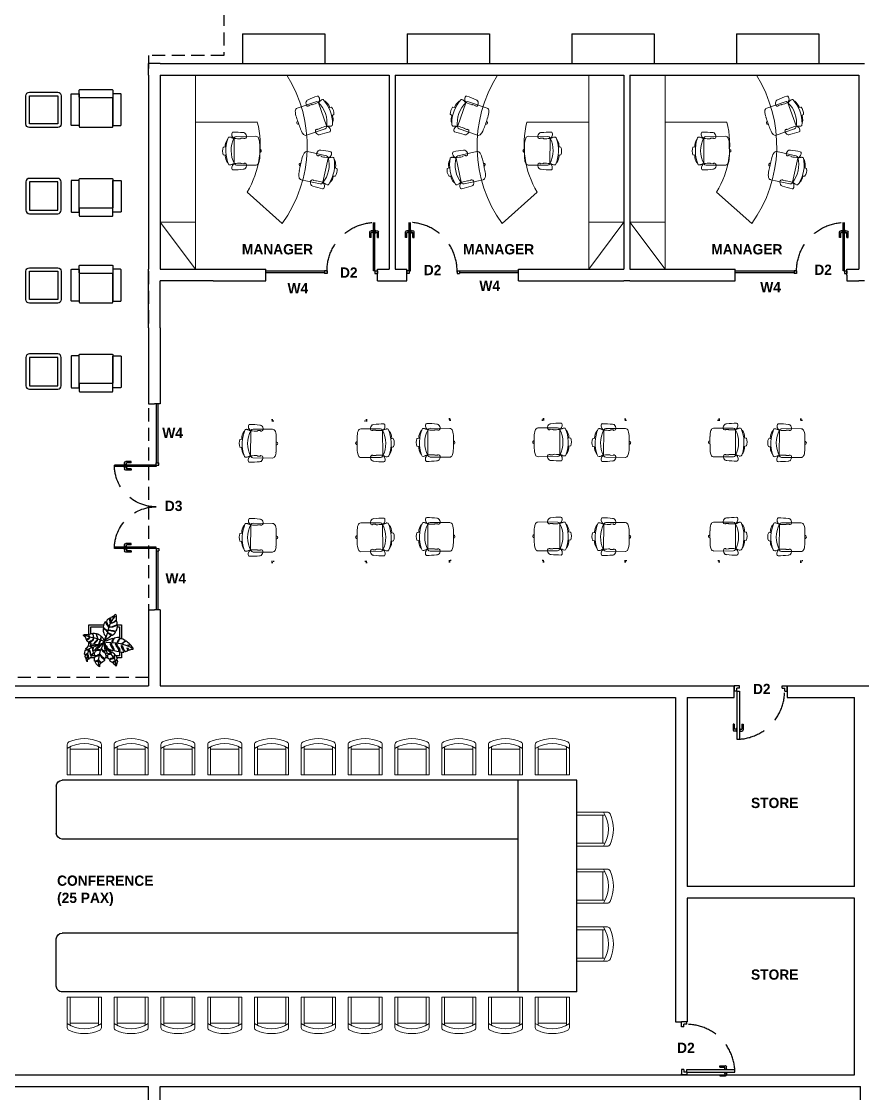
# Model space of a CAD drawing. Header units: inches. Extents: x 484217 to 497210, y -26946 to -21493.
# Drawn here: x 486246 to 486889, y -24366 to -23545 of the extents above; entities that cross this region are included whole.
import ezdxf
from ezdxf.enums import TextEntityAlignment as Align

# ---------------------------------------------------------------- set-up
doc = ezdxf.new("R2010")
doc.units = ezdxf.units.IN
doc.header["$LTSCALE"] = 20
doc.header["$MEASUREMENT"] = 0
for name, pattern in [('DASHED', [0.75, 0.5, -0.25]), ('HIDDEN2', [0.1875, 0.125, -0.0625]), ('TRATTEGGIATA2', [9.525, 6.35, -3.175])]:
    doc.linetypes.add(name, pattern=pattern)
for name, color, linetype in [('_new', 212, 'Continuous'), ('Ceco.NET 17', 3, 'Continuous'), ('GLAZING', 4, 'Continuous'), ('I-DOORS', 104, 'Continuous'), ('I-FURN', 4, 'Continuous'), ('I-WALL-IN', 3, 'Continuous'), ('Water Main', 5, 'DASHED')]:
    doc.layers.add(name, color=color, linetype=linetype)
doc.layers.add('A-furniture', color=50, linetype='Continuous', lineweight=9)
doc.layers.add('I-ANNO-TEXT', color=7, linetype='Continuous', lineweight=18)
doc.styles.add('ISO', font='ISO', dxfattribs={"width": 0.85})
doc.styles.add('MICRO', font='')
doc.styles.get('MICRO').set_extended_font_data('MicrogrammaSSi', bold=True)

# ---------------------------------------------------------------- blocks, each defined once
blk = doc.blocks.new('A$C6A0E07C9')
at = {"layer": 'A-furniture'}
for p, q in [((-0.269, 0.177), (-0.266, 0.205)), ((-0.214, 0.272), (0.118, 0.288)), ((-0.012, 0.242), (-0.025, 0.242)), ((-0.011, 0.243), (-0.012, 0.242)), ((-0.008, 0.248), (-0.011, 0.243)), ((-0.011, 0.243), (-0.011, 0.243)), ((0.038, 0.251), (-0.003, 0.25)), ((0.042, 0.251), (0.045, 0.247)), ((0.045, 0.247), (0.046, 0.246)), ((0.046, 0.246), (0.048, 0.245)), ((0.048, 0.245), (0.048, 0.245)), ((0.159, 0.25), (0.179, -0.167)), ((-0.291, 0.02), (-0.289, 0.029)), ((-0.288, 0.01), (-0.291, 0.02)), ((-0.289, 0.029), (-0.284, 0.038)), ((-0.282, 0.002), (-0.288, 0.01)), ((-0.284, 0.038), (-0.276, 0.044)), ((-0.274, -0.003), (-0.282, 0.002)), ((-0.276, 0.044), (-0.267, 0.046)), ((0.315, 0.121), (0.306, 0.12)), ((0.313, 0.121), (0.347, 0.116)), ((0.315, 0.152), (0.319, 0.129)), ((0.351, 0.113), (0.36, 0.088)), ((0.364, 0.015), (0.358, -0.011)), ((0.36, 0.088), (0.366, 0.051)), ((0.366, 0.051), (0.364, 0.015)), ((-0.264, -0.004), (-0.274, -0.003)), ((0.009, -0.176), (-0.004, -0.177)), ((0.009, -0.176), (0.009, -0.176)), ((0.01, -0.176), (0.009, -0.176)), ((0.013, -0.182), (0.01, -0.176)), ((0.059, -0.18), (0.018, -0.183)), ((0.063, -0.179), (0.066, -0.175)), ((0.066, -0.175), (0.067, -0.174)), ((0.067, -0.174), (0.069, -0.173)), ((0.069, -0.173), (0.069, -0.173)), ((0.296, -0.147), (0.284, -0.159)), ((0.311, -0.022), (0.322, -0.023)), ((0.32, -0.023), (0.355, -0.015)), ((0.355, -0.015), (0.356, -0.013)), ((0.356, -0.013), (0.358, -0.011)), ((-0.189, -0.217), (0.143, -0.2))]:
    blk.add_line(p, q, dxfattribs=at)
for centre, radius, start, end in [((0.594, -0.035), 0.893, 162.1203, 164.4323), ((-0.21, 0.223), 0.0487, 94.526, 161.0109), ((0.027, 0.278), 0.0792, 129.4999, 189.1152), ((-0.022, 0.271), 0.0292, 192.0047, 264.4409), ((0.007, 0.283), 0.0635, 94.0792, 117.5938), ((-0.004, 0.244), 0.00623, 84.8455, 131.3174), ((0.224, -0.892), 1.257, 92.3594, 100.1757), ((0.037, 0.241), 0.0101, 64.5281, 88.6391), ((0.001, 1.553), 1.309, 272.0899, 276.676), ((0.117, 0.241), 0.0463, 34.0902, 88.4441), ((0.149, 0.274), 0.0211, 279.8693, 313.3434), ((-0.249, 0.025), 0.471, 334.5973, 30.9732), ((0.17, 0.245), 0.0129, 130.1366, 158.0173), ((0.187, 0.181), 0.0779, 100.0525, 108.2672), ((0.108, 0.326), 0.0879, 309.6726, 333.0223), ((0.172, 0.345), 0.0192, 28.1256, 89.2436), ((-1.125, 2.793), 2.849, 297.1157, 298.0695), ((-0.92, -0.013), 1.143, 14.0931, 15.0056), ((0.121, 0.323), 0.0749, 330.3794, 24.513), ((0.234, 0.223), 0.0597, 72.5282, 107.7011), ((0.195, 0.222), 0.0806, 25.5198, 45.5387), ((-0.301, 0.026), 0.614, 339.6108, 22.0467), ((0.128, 0.125), 0.189, 8.0925, 40.8276), ((0.182, 0.142), 0.452, 175.5289, 182.0991), ((72.219, 3.627), 72.574, 182.76527, 182.92488), ((0.31, 0.129), 0.0088, 301.088, 3.1667), ((0.347, 0.111), 0.00513, 22.8184, 91.0076), ((0.081, -0.062), 0.341, 182.481, 200.7553), ((0.002, -0.206), 0.0292, 101.2525, 173.6887), ((0.017, -0.177), 0.00623, 234.376, 280.848), ((0.058, -0.17), 0.0101, 277.0543, 301.1654), ((0.152, -1.479), 1.309, 89.0174, 93.6036), ((0.138, -0.155), 0.0449, 276.7939, 330.1521), ((0.172, -0.191), 0.0211, 52.3501, 85.8241), ((0.197, -0.155), 0.0211, 212.6602, 229.0352), ((0.163, -0.292), 0.122, 63.0548, 80.6357), ((0.136, -0.248), 0.0879, 32.6712, 56.0209), ((-0.92, -0.013), 1.143, 350.6964, 351.6126), ((0.116, -0.038), 0.211, 328.6962, 1.8079), ((0.318, -0.031), 0.00903, 2.1237, 63.3709), ((-0.186, -0.16), 0.0572, 202.8821, 266.1169), ((0.052, -0.207), 0.0792, 176.5782, 236.1936), ((0.031, -0.214), 0.0635, 248.0997, 271.6142), ((0.131, 0.976), 1.257, 265.5178, 273.334), ((0.202, -0.26), 0.0192, 276.4498, 337.5679), ((0.149, -0.244), 0.0749, 341.1805, 35.314), ((0.324, 0.055), 0.26, 246.1539, 250.8174), ((0.249, -0.153), 0.0392, 254.2998, 275.9911), ((0.254, -0.14), 0.0518, 269.3553, 293.3788)]:
    blk.add_arc(centre, radius, start, end, dxfattribs=at)
blk = doc.blocks.new('*U164')
at = {"layer": 'A-furniture'}
for p, q in [((2.5, -0.6), (2.5, 0)), ((3.3, -0.6), (0, -0.6)), ((0.8, -0.6), (0.8, -1.65)), ((1.992, -1.476), (2.525, -2.072))]:
    blk.add_line(p, q, dxfattribs=at)
at = {"layer": 'A-furniture', "linetype": 'HIDDEN2'}
blk.add_line((2.5, 0), (3.3, -0.6), dxfattribs=at)
at = {"layer": 'A-furniture'}
for centre, radius, start, end in [((1.189, -0.145), 1.554, 255.5214, 301.111), ((1.204, -0.234), 2.264, 237.868, 305.7215)]:
    blk.add_arc(centre, radius, start, end, dxfattribs=at)
for p, rotation in [((1.323, -1.428), 86.85652716130764), ((0.691, -2.585), 248.0226334994808), ((1.546, -2.651), 279.5773348211345)]:
    blk.add_blockref('A$C6A0E07C9', p, dxfattribs=dict(at, rotation=rotation))
blk = doc.blocks.new('EIHFEOUH')
at = {"linetype": 'ByBlock'}
for points in [[(275, 0), (-275, 0, 0.414214), (-285, -10), (-285, -130, 0.414214), (-275, -140), (275, -140, 0.414214), (285, -130), (285, -10, 0.414214)], [(-415, -70), (-295, -70, -0.414214), (-285, -80), (-285, -600, -0.414214), (-295, -610), (-415, -610, -0.414214), (-425, -600), (-425, -80, -0.414214)], [(-275, -140), (275, -140, -0.414214), (285, -150), (285, -630, -0.414214), (275, -640), (-275, -640, -0.414214), (-285, -630), (-285, -150, -0.414214)], [(415, -70), (295, -70, 0.414214), (285, -80), (285, -600, 0.414214), (295, -610), (415, -610, 0.414214), (425, -600), (425, -80, 0.414214)]]:
    blk.add_lwpolyline(points, format="xyb", close=True, dxfattribs=at)
blk = doc.blocks.new('205')
at = {"layer": 'A-furniture'}
for p, q in [((-290, 207), (-290, -310)), ((290, -310), (290, 207)), ((-240, 168), (-240, -310)), ((-240, 130), (240, 130)), ((240, -310), (240, 168)), ((-290, -310), (290, -310))]:
    blk.add_line(p, q, dxfattribs=at)
for centre, radius, start, end in [((-240, 207), 50, 114.9011, 180), ((0, -310), 535, 57.1763, 122.8237), ((0, -310), 620, 65.0989, 114.9011), ((240, 207), 50, 360, 65.0989)]:
    blk.add_arc(centre, radius, start, end, dxfattribs=at)
at = {"layer": 'A-furniture', "style": 'ISO', "width": 0.85, "flags": 3}
blk.add_attdef('KAB', text='', height=100, dxfattribs=at).set_placement((0, 0), align=Align.CENTER)
blk = doc.blocks.new('1505774114')
for p, q in [((381, 1577, 616), (411, 1577, 616)), ((413, 1557, 26), (395, 1557, 26)), ((2781, 1557, 26), (2799, 1557, 26)), ((2813, 1577, 616), (2783, 1577, 616)), ((381, -23, 616), (411, -23, 616)), ((413, -3, 26), (395, -3, 26)), ((2781, -3, 26), (2799, -3, 26)), ((2813, -23, 616), (2783, -23, 616))]:
    blk.add_line(p, q)
at = {"extrusion": (1.22461e-16, 1, 0)}
for centre, radius in [((-381, 586, 1577), 10.5), ((-381, 586, 1577), 8.5), ((-2813, 586, 1577), 10.5), ((-2813, 586, 1577), 8.5)]:
    blk.add_circle(centre, radius, dxfattribs=at)
at = {"extrusion": (0, -1, 0)}
for centre, radius in [((381, 586, 23), 10.5), ((381, 586, 23), 8.5), ((2813, 586, 23), 10.5), ((2813, 586, 23), 8.5)]:
    blk.add_circle(centre, radius, dxfattribs=at)
blk = doc.blocks.new('glass door- 1500')
for p, q in [((410375, -9162), (410375, -8433)), ((410396, -9162), (410396, -8433)), ((411811, -9162), (411811, -8433)), ((411832, -9162), (411832, -8433)), ((410364, -8611), (410332, -8611)), ((410375, -8600), (410364, -8600)), ((410364, -8653), (410364, -8600)), ((410396, -8600), (410407, -8600)), ((410407, -8653), (410407, -8600)), ((410407, -8611), (410439, -8611)), ((411800, -8611), (411768, -8611)), ((411811, -8600), (411800, -8600)), ((411800, -8653), (411800, -8600)), ((411832, -8600), (411843, -8600)), ((411843, -8653), (411843, -8600)), ((411843, -8611), (411875, -8611)), ((410311, -8728), (410311, -8632)), ((410332, -8728), (410311, -8728)), ((410332, -8728), (410332, -8643)), ((410364, -8643), (410332, -8643)), ((410375, -8653), (410364, -8653)), ((410396, -8653), (410407, -8653)), ((410407, -8643), (410439, -8643)), ((410439, -8728), (410439, -8643)), ((410439, -8728), (410461, -8728)), ((410461, -8728), (410461, -8632)), ((411747, -8728), (411747, -8632)), ((411768, -8728), (411747, -8728)), ((411800, -8643), (411768, -8643)), ((411768, -8728), (411768, -8643)), ((411811, -8653), (411800, -8653)), ((411832, -8653), (411843, -8653)), ((411843, -8643), (411875, -8643)), ((411875, -8728), (411875, -8643)), ((411875, -8728), (411896, -8728)), ((411896, -8728), (411896, -8632)), ((410332, -9162), (410332, -9209)), ((410375, -9162), (410332, -9162)), ((410375, -9162), (410375, -9209)), ((410375, -9162), (410375, -9209)), ((410375, -9162), (410396, -9162)), ((411832, -9162), (411811, -9162)), ((411832, -9162), (411832, -9209)), ((411832, -9162), (411832, -9209)), ((411832, -9162), (411875, -9162)), ((411875, -9162), (411875, -9209)), ((410375, -9209), (410332, -9209)), ((411832, -9209), (411875, -9209))]:
    blk.add_line(p, q)
for points in [[(410375, -8433), (410396, -8433)], [(411832, -8433), (411811, -8433)]]:
    blk.add_lwpolyline(points)
at = {"linetype": 'DASHED', "ltscale": 50}
for centre, start, end in [((410375, -9162), 0, 90), ((411832, -9162), 90, 180)]:
    blk.add_arc(centre, 729, start, end, dxfattribs=at)
for centre, start, end in [((410332, -8632), 90, 180), ((410439, -8632), 0, 90), ((411768, -8632), 90, 180), ((411875, -8632), 0, 90)]:
    blk.add_arc(centre, 21.4, start, end)
blk = doc.blocks.new('door 1')
for p, q in [((86, 0), (0, 0)), ((0, -90), (0, 0)), ((86, -43), (86, 0)), ((814, 0), (900, 0)), ((814, -43), (814, 0)), ((900, -90), (900, 0)), ((43, -90), (0, -90)), ((86, -43), (43, -43)), ((43, -90), (43, -43)), ((43, -90), (43, -43)), ((43, -90), (43, -911)), ((43, -90), (86, -90)), ((86, -90), (86, -909)), ((814, -43), (857, -43)), ((857, -90), (857, -43)), ((857, -90), (857, -43)), ((857, -90), (900, -90)), ((857, -90), (857, -90)), ((-21, -652), (-21, -749)), ((0, -652), (-21, -652)), ((0, -652), (0, -738)), ((32, -727), (32, -781)), ((43, -727), (32, -727)), ((86, -727), (96, -727)), ((96, -727), (96, -781)), ((129, -652), (129, -738)), ((129, -652), (150, -652)), ((150, -652), (150, -749)), ((32, -738), (0, -738)), ((32, -770), (0, -770)), ((43, -781), (32, -781)), ((86, -781), (96, -781)), ((96, -738), (129, -738)), ((96, -770), (129, -770))]:
    blk.add_line(p, q)
at = {"linetype": 'DASHED', "ltscale": 50}
blk.add_arc((32, -86), 825, 270.745, 1.3972, dxfattribs=at)
for centre, start, end in [((0, -749), 180, 270), ((129, -749), 270, 0)]:
    blk.add_arc(centre, 21.4, start, end)
blk = doc.blocks.new('pivot door')
blk.add_line((-188253, -329835), (-188265, -329835))
at = {"layer": 'I-DOORS', "rotation": 180}
blk.add_blockref('door 1', (-188253, -329835), dxfattribs=at)
blk = doc.blocks.new('glass doors- 900')
for p, q in [((387017, -14483), (387017, -14387)), ((387070, -14366), (387038, -14366)), ((387038, -14483), (387038, -14398)), ((387070, -14398), (387038, -14398)), ((387081, -14355), (387070, -14355)), ((387070, -14408), (387070, -14355)), ((387081, -15046), (387081, -14225)), ((387102, -15046), (387102, -14226)), ((387102, -14355), (387113, -14355)), ((387113, -14408), (387113, -14355)), ((387113, -14366), (387145, -14366)), ((387113, -14398), (387145, -14398)), ((387145, -14483), (387145, -14398)), ((387167, -14483), (387167, -14387)), ((387038, -14483), (387017, -14483)), ((387081, -14408), (387070, -14408)), ((387102, -14408), (387113, -14408)), ((387145, -14483), (387167, -14483)), ((387038, -15046), (387038, -15093)), ((387081, -15046), (387038, -15046)), ((387081, -15093), (387038, -15093)), ((387081, -15046), (387081, -15093)), ((387081, -15046), (387081, -15093)), ((387081, -15046), (387102, -15046)), ((387895, -15046), (387895, -15093)), ((387895, -15046), (387895, -15093)), ((387895, -15046), (387895, -15046)), ((387895, -15046), (387938, -15046)), ((387895, -15093), (387938, -15093)), ((387938, -15046), (387938, -15093))]:
    blk.add_line(p, q)
for centre, start, end in [((387038, -14387), 90, 180), ((387145, -14387), 0, 90)]:
    blk.add_arc(centre, 21.4, start, end)
at = {"linetype": 'DASHED', "ltscale": 50}
blk.add_arc((387070, -15050), 825, 358.6028, 89.255, dxfattribs=at)
blk = doc.blocks.new('Drawing10')
at = {"layer": 'Ceco.NET 17', "color": 7}
for p, q in [((-0.02, 0.263), (-0.059, 0.273)), ((0.029, 0.247), (-0.02, 0.263)), ((0.07, 0.24), (0.029, 0.247)), ((0.103, 0.231), (0.07, 0.24)), ((0.156, 0.21), (0.103, 0.231)), ((0.189, 0.199), (0.156, 0.21))]:
    blk.add_line(p, q, dxfattribs=at)
for points in [[(0.331, 0.528), (0.32, 0.524), (0.312, 0.519), (0.305, 0.512), (0.303, 0.502), (0.302, 0.488), (0.297, 0.489), (0.297, 0.5), (0.294, 0.505), (0.289, 0.504), (0.28, 0.496), (0.271, 0.491), (0.266, 0.483), (0.266, 0.466), (0.266, 0.443), (0.266, 0.43), (0.262, 0.426), (0.26, 0.433), (0.259, 0.456), (0.261, 0.479), (0.255, 0.482), (0.243, 0.473), (0.234, 0.468), (0.226, 0.462), (0.22, 0.453), (0.218, 0.439), (0.225, 0.417), (0.233, 0.398), (0.243, 0.379), (0.242, 0.371), (0.236, 0.375), (0.232, 0.386), (0.223, 0.402), (0.212, 0.423), (0.209, 0.437), (0.198, 0.435), (0.188, 0.417), (0.184, 0.408), (0.18, 0.396), (0.174, 0.372), (0.189, 0.355), (0.203, 0.347), (0.221, 0.334), (0.227, 0.323), (0.23, 0.315), (0.224, 0.319), (0.217, 0.33), (0.2, 0.34), (0.183, 0.352), (0.174, 0.355), (0.174, 0.348), (0.177, 0.325), (0.183, 0.3), (0.19, 0.282), (0.203, 0.266), (0.203, 0.253), (0.194, 0.21), (0.213, 0.227), (0.233, 0.24), (0.269, 0.267), (0.269, 0.27), (0.26, 0.283), (0.237, 0.295), (0.233, 0.306), (0.241, 0.302), (0.265, 0.293), (0.279, 0.277), (0.288, 0.276), (0.289, 0.275), (0.292, 0.278), (0.308, 0.291), (0.319, 0.301), (0.325, 0.309), (0.32, 0.318), (0.302, 0.321), (0.281, 0.325), (0.255, 0.331), (0.243, 0.335), (0.248, 0.336), (0.269, 0.337), (0.297, 0.331), (0.325, 0.325), (0.335, 0.326), (0.341, 0.338), (0.345, 0.361), (0.349, 0.379), (0.349, 0.394), (0.332, 0.39), (0.302, 0.376), (0.276, 0.372), (0.258, 0.37), (0.259, 0.376), (0.278, 0.377), (0.297, 0.384), (0.318, 0.394), (0.338, 0.4), (0.346, 0.41), (0.345, 0.427), (0.343, 0.446), (0.323, 0.442), (0.306, 0.43), (0.285, 0.42), (0.272, 0.42), (0.286, 0.427), (0.309, 0.438), (0.328, 0.452), (0.34, 0.456), (0.34, 0.479), (0.34, 0.499), (0.34, 0.512), (0.336, 0.519)], [(-0.066, 0.275), (-0.059, 0.28), (-0.052, 0.283), (-0.038, 0.283), (-0.021, 0.284), (-0.008, 0.285), (-0.001, 0.28), (0.001, 0.27), (0.005, 0.258), (0.009, 0.257), (0.006, 0.266), (0.004, 0.277), (0.005, 0.287), (0.009, 0.289), (0.02, 0.292), (0.03, 0.295), (0.038, 0.296), (0.048, 0.289), (0.052, 0.271), (0.055, 0.257), (0.057, 0.245), (0.063, 0.247), (0.06, 0.265), (0.055, 0.282), (0.051, 0.293), (0.049, 0.298), (0.052, 0.3), (0.067, 0.298), (0.08, 0.297), (0.093, 0.295), (0.094, 0.279), (0.097, 0.261), (0.102, 0.245), (0.103, 0.236), (0.107, 0.232), (0.109, 0.237), (0.105, 0.253), (0.1, 0.268), (0.099, 0.281), (0.103, 0.293), (0.109, 0.29), (0.118, 0.283), (0.131, 0.278), (0.144, 0.268), (0.147, 0.25), (0.145, 0.229), (0.148, 0.216), (0.151, 0.222), (0.151, 0.232), (0.15, 0.246), (0.151, 0.254), (0.149, 0.261), (0.153, 0.261), (0.16, 0.255), (0.17, 0.243), (0.175, 0.232), (0.184, 0.219), (0.192, 0.204), (0.184, 0.192), (0.172, 0.182), (0.164, 0.173), (0.153, 0.168), (0.138, 0.166), (0.128, 0.169), (0.131, 0.178), (0.139, 0.192), (0.144, 0.201), (0.145, 0.207), (0.136, 0.207), (0.13, 0.198), (0.123, 0.175), (0.119, 0.165), (0.113, 0.16), (0.101, 0.159), (0.086, 0.159), (0.076, 0.16), (0.07, 0.168), (0.077, 0.18), (0.094, 0.197), (0.105, 0.21), (0.108, 0.221), (0.104, 0.225), (0.097, 0.212), (0.086, 0.2), (0.075, 0.19), (0.066, 0.176), (0.059, 0.166), (0.051, 0.163), (0.037, 0.164), (0.027, 0.167), (0.011, 0.182), (0.024, 0.189), (0.046, 0.208), (0.056, 0.22), (0.06, 0.228), (0.061, 0.236), (0.054, 0.234), (0.048, 0.221), (0.034, 0.207), (0.02, 0.2), (0.006, 0.19), (-0.006, 0.192), (-0.016, 0.199), (-0.022, 0.206), (-0.025, 0.215), (-0.009, 0.225), (0.006, 0.233), (0.015, 0.242), (0.01, 0.245), (0, 0.238), (-0.011, 0.232), (-0.025, 0.222), (-0.03, 0.223), (-0.033, 0.231), (-0.041, 0.249), (-0.053, 0.26), (-0.063, 0.271)], [(-0.02, -0.051), (-0.027, -0.031), (-0.033, -0.013), (-0.042, 0.014), (-0.044, 0.024), (-0.029, 0.039), (-0.019, 0.044), (-0.016, 0.05), (-0.023, 0.049), (-0.034, 0.045), (-0.042, 0.037), (-0.049, 0.037), (-0.053, 0.049), (-0.049, 0.062), (-0.045, 0.089), (-0.037, 0.094), (-0.019, 0.097), (-0.004, 0.096), (0, 0.099), (-0.007, 0.101), (-0.027, 0.105), (-0.039, 0.105), (-0.037, 0.111), (-0.028, 0.119), (-0.014, 0.13), (-0.001, 0.143), (0.017, 0.14), (0.033, 0.129), (0.045, 0.128), (0.038, 0.133), (0.027, 0.138), (0.027, 0.145), (0.037, 0.147), (0.069, 0.152), (0.123, 0.156), (0.151, 0.158), (0.123, 0.138), (0.091, 0.116), (0.071, 0.087), (0.054, 0.088), (0.05, 0.102), (0.057, 0.122), (0.054, 0.125), (0.046, 0.111), (0.044, 0.093), (0.051, 0.08), (0.055, 0.068), (0.049, 0.052), (0.039, 0.035), (0.025, 0.043), (0.021, 0.065), (0.012, 0.088), (0.004, 0.093), (0.009, 0.078), (0.014, 0.06), (0.016, 0.044), (0.023, 0.032), (0.031, 0.023), (0.024, 0.008), (0.015, -0.005), (0.009, -0.013), (0, 0), (-0.004, 0.026), (-0.01, 0.039), (-0.012, 0.029), (-0.007, 0.004), (-0.004, -0.007), (0.003, -0.017), (-0.011, -0.021), (-0.018, -0.023)], [(0.547, 0.11), (0.54, 0.118), (0.532, 0.126), (0.525, 0.137), (0.516, 0.148), (0.509, 0.156), (0.5, 0.156), (0.49, 0.152), (0.48, 0.141), (0.478, 0.146), (0.486, 0.156), (0.5, 0.159), (0.5, 0.166), (0.494, 0.172), (0.48, 0.183), (0.468, 0.192), (0.455, 0.2), (0.441, 0.194), (0.428, 0.187), (0.419, 0.178), (0.411, 0.169), (0.405, 0.172), (0.414, 0.183), (0.423, 0.191), (0.434, 0.198), (0.441, 0.202), (0.446, 0.208), (0.437, 0.213), (0.416, 0.227), (0.401, 0.232), (0.387, 0.234), (0.37, 0.217), (0.362, 0.2), (0.351, 0.184), (0.342, 0.185), (0.354, 0.197), (0.36, 0.213), (0.369, 0.226), (0.376, 0.235), (0.375, 0.241), (0.365, 0.245), (0.35, 0.245), (0.332, 0.242), (0.31, 0.239), (0.301, 0.227), (0.293, 0.205), (0.288, 0.186), (0.284, 0.196), (0.291, 0.218), (0.295, 0.226), (0.297, 0.231), (0.293, 0.234), (0.278, 0.23), (0.257, 0.222), (0.245, 0.217), (0.23, 0.21), (0.219, 0.207), (0.193, 0.203), (0.197, 0.184), (0.202, 0.158), (0.211, 0.143), (0.223, 0.13), (0.23, 0.115), (0.248, 0.106), (0.267, 0.098), (0.294, 0.089), (0.297, 0.095), (0.294, 0.111), (0.284, 0.125), (0.273, 0.14), (0.267, 0.158), (0.267, 0.172), (0.271, 0.174), (0.277, 0.171), (0.277, 0.152), (0.288, 0.135), (0.296, 0.124), (0.305, 0.103), (0.306, 0.087), (0.325, 0.084), (0.344, 0.081), (0.362, 0.076), (0.368, 0.082), (0.366, 0.093), (0.354, 0.119), (0.344, 0.135), (0.336, 0.148), (0.328, 0.168), (0.334, 0.172), (0.346, 0.152), (0.358, 0.13), (0.373, 0.107), (0.377, 0.091), (0.376, 0.078), (0.383, 0.072), (0.403, 0.068), (0.412, 0.067), (0.426, 0.069), (0.43, 0.074), (0.422, 0.085), (0.416, 0.103), (0.405, 0.125), (0.401, 0.139), (0.401, 0.148), (0.407, 0.147), (0.411, 0.135), (0.419, 0.116), (0.427, 0.095), (0.438, 0.082), (0.454, 0.076), (0.462, 0.078), (0.473, 0.085), (0.479, 0.096), (0.47, 0.116), (0.474, 0.124), (0.478, 0.112), (0.485, 0.101), (0.49, 0.094), (0.501, 0.098), (0.515, 0.102), (0.524, 0.106), (0.537, 0.105)], [(0.203, 0.147), (0.221, 0.112), (0.237, 0.101), (0.268, 0.081), (0.273, 0.073), (0.272, 0.067), (0.27, 0.056), (0.274, 0.051), (0.278, 0.064), (0.283, 0.071), (0.29, 0.066), (0.298, 0.059), (0.31, 0.052), (0.313, 0.037), (0.311, 0.023), (0.307, 0.007), (0.31, -0.006), (0.316, 0), (0.315, 0.011), (0.318, 0.027), (0.322, 0.035), (0.327, 0.03), (0.335, 0.013), (0.345, -0.005), (0.344, -0.017), (0.333, -0.03), (0.322, -0.044), (0.33, -0.043), (0.337, -0.033), (0.348, -0.031), (0.349, -0.048), (0.344, -0.067), (0.339, -0.086), (0.335, -0.104), (0.312, -0.083), (0.306, -0.071), (0.299, -0.066), (0.302, -0.055), (0.313, -0.049), (0.315, -0.041), (0.306, -0.046), (0.294, -0.053), (0.291, -0.06), (0.279, -0.055), (0.266, -0.047), (0.255, -0.032), (0.269, -0.019), (0.287, -0.014), (0.3, -0.011), (0.299, -0.004), (0.286, -0.007), (0.271, -0.009), (0.256, -0.017), (0.247, -0.019), (0.238, -0.009), (0.233, 0.008), (0.233, 0.019), (0.228, 0.033), (0.237, 0.041), (0.256, 0.042), (0.265, 0.044), (0.264, 0.049), (0.256, 0.047), (0.236, 0.046), (0.228, 0.045), (0.222, 0.073), (0.216, 0.101), (0.206, 0.131)]]:
    blk.add_lwpolyline(points, close=True, dxfattribs=at)
for points in [[(0, 0.276), (0, 0.4), (0.182, 0.4)], [(0.206, 0.225), (0.234, 0.312), (0.243, 0.364), (0.261, 0.413), (0.297, 0.476), (0.326, 0.508)], [(0.224, 0.4), (0.232, 0.4)], [(0.338, 0.4), (0.4, 0.4), (0.4, 0.232)], [(0.025, 0.293), (0.025, 0.375), (0.175, 0.375)], [(0.237, 0.375), (0.242, 0.375)], [(0.259, 0.375), (0.295, 0.375)], [(0.348, 0.375), (0.375, 0.375), (0.375, 0.24)], [(0.126, 0.15), (0.09, 0.139), (0.044, 0.125), (0.007, 0.107), (-0.008, 0.075), (-0.019, 0.031), (-0.023, -0.012)], [(0, 0.23), (0, 0.238)], [(0, 0.142), (0, 0.191)], [(0.025, 0.19), (0.025, 0.202)], [(0.025, 0.134), (0.025, 0.169)], [(0.191, 0.189), (0.191, 0.164), (0.19, 0.141), (0.192, 0.118), (0.197, 0.094), (0.2, 0.079), (0.194, 0.076), (0.179, 0.082), (0.168, 0.093), (0.161, 0.107), (0.154, 0.102), (0.16, 0.091), (0.17, 0.076), (0.189, 0.069), (0.204, 0.057), (0.205, 0.04), (0.208, 0.023), (0.207, 0.007), (0.202, -0.007), (0.191, -0.008), (0.166, 0.008), (0.152, 0.026), (0.139, 0.043), (0.134, 0.037), (0.142, 0.022), (0.155, 0.007), (0.177, -0.01), (0.191, -0.021), (0.193, -0.032), (0.183, -0.043), (0.173, -0.051), (0.157, -0.061), (0.142, -0.052), (0.13, -0.036), (0.12, -0.034), (0.124, -0.043), (0.137, -0.054), (0.149, -0.063), (0.148, -0.067), (0.134, -0.077), (0.132, -0.096), (0.132, -0.113), (0.12, -0.102), (0.105, -0.09), (0.089, -0.075), (0.081, -0.058), (0.084, -0.048), (0.105, -0.042), (0.116, -0.037), (0.111, -0.031), (0.094, -0.037), (0.081, -0.04), (0.072, -0.043), (0.072, -0.025), (0.072, -0.007), (0.072, 0.008), (0.082, 0.015), (0.108, 0.023), (0.117, 0.031), (0.121, 0.039), (0.112, 0.035), (0.102, 0.028), (0.084, 0.025), (0.072, 0.035), (0.072, 0.055), (0.078, 0.07), (0.087, 0.087), (0.099, 0.088), (0.124, 0.093), (0.14, 0.094), (0.135, 0.098), (0.121, 0.099), (0.102, 0.098), (0.098, 0.102), (0.103, 0.108), (0.116, 0.119), (0.13, 0.132), (0.191, 0.189)], [(0.185, 0.178), (0.165, 0.136), (0.14, 0.087), (0.126, 0.037), (0.12, -0.01), (0.114, -0.055), (0.117, -0.082), (0.127, -0.102)], [(0.212, 0.19), (0.269, 0.184), (0.331, 0.182), (0.383, 0.173), (0.451, 0.152), (0.511, 0.127), (0.529, 0.115)], [(0.375, 0.234), (0.375, 0.222)], [(0.072, 0), (0.018, 0)], [(0.025, 0.03), (0.025, 0.042)], [(0.11, 0.025), (0.029, 0.025)], [(0.153, 0.025), (0.14, 0.025)], [(0.179, 0), (0.164, 0)], [(0.235, 0), (0.204, 0)], [(0.231, 0.025), (0.207, 0.025)], [(0.218, 0.108), (0.265, 0.06), (0.283, 0.028), (0.312, -0.014), (0.323, -0.05), (0.331, -0.093)], [(0.315, 0), (0.309, 0)], [(0.318, 0.025), (0.311, 0.025)], [(0.375, 0.099), (0.375, 0.025), (0.33, 0.025)], [(0.4, 0.068), (0.4, 0), (0.342, 0)]]:
    blk.add_lwpolyline(points, dxfattribs=at)
for radius, start, end in [(0.152, 66.8462, 69.1635), (0.152, 207.3985, 208.1983), (0.11, 239.4978, 242.4297), (0.11, 256.133, 263.4421)]:
    blk.add_arc((0.19, 0.193), radius, start, end, dxfattribs=at)

msp = doc.modelspace()

# ---------------------------------------------------------------- linework, layer by layer
for p, q in [((486414.87, -23554.72, 6.93), (486414.87, -23577.22, 6.93)), ((486477.87, -23554.72, 6.93), (486477.87, -23577.22, 6.93)), ((486540.87, -23554.72, 6.93), (486540.87, -23577.22, 6.93)), ((486603.87, -23554.72, 6.93), (486603.87, -23577.22, 6.93)), ((486666.87, -23554.72, 6.93), (486666.87, -23577.22, 6.93)), ((486729.87, -23554.72, 6.93), (486729.87, -23577.22, 6.93)), ((486792.87, -23554.72, 6.93), (486792.87, -23577.22, 6.93)), ((486855.87, -23554.72, 6.93), (486855.87, -23577.22, 6.93))]:
    msp.add_line(p, q)
at = {"layer": '_new'}
msp.add_line((486392.4, -24360.22, 6.93), (486403.65, -24360.22, 6.93), dxfattribs=at)
at = {"layer": 'GLAZING', "elevation": 6.93}
for points in [[(486477.54, -23736.26), (486432.54, -23736.26)], [(486477.54, -23737.61), (486432.54, -23737.61)], [(486477.54, -23736.26), (486477.54, -23737.61)], [(486580.92, -23736.26), (486580.92, -23737.61)], [(486625.92, -23736.26), (486580.92, -23736.26)], [(486625.92, -23737.61), (486580.92, -23737.61)], [(486836.82, -23736.26), (486791.82, -23736.26)], [(486836.82, -23737.61), (486791.82, -23737.61)], [(486836.82, -23736.26), (486836.82, -23737.61)], [(486349.03, -23882.88), (486349.03, -23837.88)], [(486350.38, -23882.88), (486350.38, -23837.88)], [(486349.03, -23882.88), (486350.38, -23882.88)], [(486349.03, -23882.88), (486350.38, -23882.88)], [(486349.03, -23950.38), (486350.38, -23950.38)], [(486349.03, -23995.38), (486349.03, -23950.38)], [(486349.03, -23950.38), (486350.38, -23950.38)], [(486350.38, -23995.38), (486350.38, -23950.38)]]:
    msp.add_lwpolyline(points, dxfattribs=at)
at = {"layer": 'I-FURN'}
for p, q in [((486272.33, -24130.38, 6.93), (486272.33, -24166.38, 6.93)), ((486670.73, -24125.88, 6.93), (486276.83, -24125.88, 6.93)), ((486625.73, -24287.88, 6.93), (486625.73, -24125.88, 6.93)), ((486670.73, -24287.88, 6.93), (486670.73, -24125.88, 6.93)), ((486625.73, -24170.88, 6.93), (486276.83, -24170.88, 6.93)), ((486625.73, -24242.88, 6.93), (486276.83, -24242.88, 6.93)), ((486272.33, -24283.38, 6.93), (486272.33, -24247.38, 6.93)), ((486670.73, -24287.88, 6.93), (486276.83, -24287.88, 6.93))]:
    msp.add_line(p, q, dxfattribs=at)
at = {"layer": 'I-FURN', "elevation": 6.93}
for points in [[(486273.41, -23626.33), (486251.81, -23626.33, -0.414214), (486249.11, -23623.63), (486249.11, -23602.03, -0.414214), (486251.81, -23599.33), (486273.41, -23599.33, -0.414214), (486276.11, -23602.03), (486276.11, -23623.63, -0.414214)], [(486273.41, -23665.27), (486251.81, -23665.27, 0.414214), (486249.11, -23667.97), (486249.11, -23689.57, 0.414214), (486251.81, -23692.27), (486273.41, -23692.27, 0.414214), (486276.11, -23689.57), (486276.11, -23667.97, 0.414214)], [(486273.41, -23760.69), (486251.81, -23760.69, -0.414214), (486249.11, -23757.99), (486249.11, -23736.39, -0.414214), (486251.81, -23733.69), (486273.41, -23733.69, -0.414214), (486276.11, -23736.39), (486276.11, -23757.99, -0.414214)], [(486273.41, -23799.62), (486251.81, -23799.62, 0.414214), (486249.11, -23802.32), (486249.11, -23823.92, 0.414214), (486251.81, -23826.62), (486273.41, -23826.62, 0.414214), (486276.11, -23823.92), (486276.11, -23802.32, 0.414214)]]:
    msp.add_lwpolyline(points, format="xyb", close=True, dxfattribs=at)
for points in [[(486273.41, -23623.63), (486251.81, -23623.63), (486251.81, -23602.03), (486273.41, -23602.03)], [(486273.41, -23667.97), (486251.81, -23667.97), (486251.81, -23689.57), (486273.41, -23689.57)], [(486273.41, -23757.99), (486251.81, -23757.99), (486251.81, -23736.39), (486273.41, -23736.39)], [(486273.41, -23802.32), (486251.81, -23802.32), (486251.81, -23823.92), (486273.41, -23823.92)]]:
    msp.add_lwpolyline(points, close=True, dxfattribs=at)
at = {"layer": 'I-FURN', "extrusion": (0, 0, -1)}
for centre, major_axis, start_param, end_param in [((486276.83, -24130.38, 6.93), (-3.18, 3.18), 5.497787, 7.068583), ((486276.83, -24166.38, 6.93), (-3.18, 3.18), 3.926991, 5.497787), ((486276.83, -24247.38, 6.93), (3.18, 3.18), 3.926991, 5.497787), ((486276.83, -24283.38, 6.93), (3.18, 3.18), 2.356194, 3.926991)]:
    msp.add_ellipse(centre, major_axis=major_axis, ratio=1, start_param=start_param, end_param=end_param, dxfattribs=at)
at = {"layer": 'I-WALL-IN'}
for p, q in [((486414.87, -23554.72, 6.93), (486477.87, -23554.72, 6.93)), ((486540.87, -23554.72, 6.93), (486603.87, -23554.72, 6.93)), ((486666.87, -23554.72, 6.93), (486729.87, -23554.72, 6.93)), ((486792.87, -23554.72, 6.93), (486855.87, -23554.72, 6.93)), ((486351.9, -23577.22, 6.93), (486342.9, -23577.22, 6.93)), ((486342.9, -23586.22, 6.93), (486342.9, -23577.22, 6.93)), ((486351.9, -23577.22, 6.93), (486527.04, -23577.22, 6.93)), ((486527.04, -23577.22, 6.93), (486531.54, -23577.22, 6.93)), ((486531.54, -23577.22, 6.93), (486706.68, -23577.22, 6.93)), ((486706.68, -23577.22, 6.93), (486711.18, -23577.22, 6.93)), ((486711.18, -23577.22, 6.93), (486886.32, -23577.22, 6.93)), ((486886.32, -23577.22, 6.93), (486890.82, -23577.22, 6.93)), ((486342.9, -23586.22, 6.93), (486342.9, -23734.72, 6.93)), ((486351.9, -23586.22, 6.93), (486527.04, -23586.22, 6.93)), ((486351.9, -23586.22, 6.93), (486351.9, -23734.72, 6.93)), ((486527.04, -23586.22, 6.93), (486527.04, -23734.72, 6.93)), ((486531.54, -23586.22, 6.93), (486706.68, -23586.22, 6.93)), ((486531.54, -23586.22, 6.93), (486531.54, -23734.72, 6.93)), ((486706.68, -23586.22, 6.93), (486706.68, -23734.72, 6.93)), ((486711.18, -23586.22, 6.93), (486886.32, -23586.22, 6.93)), ((486711.18, -23586.22, 6.93), (486711.18, -23734.72, 6.93)), ((486886.32, -23586.22, 6.93), (486886.32, -23734.72, 6.93)), ((486342.9, -23779.72, 6.93), (486342.9, -23734.72, 6.93)), ((486351.9, -23734.72, 6.93), (486392.4, -23734.72, 6.93)), ((486432.54, -23739.22, 6.93), (486432.54, -23734.72, 6.93)), ((486432.54, -23743.72, 6.93), (486432.54, -23737.61, 6.93)), ((486518.04, -23739.22, 6.93), (486518.04, -23734.72, 6.93)), ((486540.42, -23739.22, 6.93), (486540.42, -23734.72, 6.93)), ((486625.92, -23739.22, 6.93), (486625.92, -23734.72, 6.93)), ((486791.82, -23739.22, 6.93), (486791.82, -23734.72, 6.93)), ((486877.32, -23739.22, 6.93), (486877.32, -23734.72, 6.93)), ((486351.9, -23779.72, 6.93), (486351.9, -23743.72, 6.93)), ((486392.4, -23743.72, 6.93), (486351.9, -23743.72, 6.93)), ((486518.04, -23743.72, 6.93), (486518.04, -23739.22, 6.93)), ((486527.04, -23743.72, 6.93), (486531.54, -23743.72, 6.93)), ((486540.42, -23743.72, 6.93), (486540.42, -23739.22, 6.93)), ((486625.92, -23743.72, 6.93), (486625.92, -23739.22, 6.93)), ((486711.18, -23743.72, 6.93), (486706.68, -23743.72, 6.93)), ((486791.82, -23743.72, 6.93), (486791.82, -23739.22, 6.93)), ((486877.32, -23739.22, 6.93), (486877.32, -23743.72, 6.93)), ((486890.82, -23743.72, 6.93), (486886.32, -23743.72, 6.93)), ((486342.9, -23779.72, 6.93), (486342.9, -23837.88, 6.93)), ((486351.9, -23779.72, 6.93), (486351.9, -23837.88, 6.93)), ((486342.9, -23837.88, 6.93), (486347.4, -23837.88, 6.93)), ((486342.9, -23995.38, 6.93), (486342.9, -24053.55, 6.93)), ((486342.9, -23995.38, 6.93), (486347.4, -23995.38, 6.93)), ((486351.9, -23995.38, 6.93), (486351.9, -24053.55, 6.93)), ((486791.1, -24053.55, 6.93), (486791.1, -24058.05, 6.93)), ((486831.6, -24053.55, 6.93), (486831.6, -24060.43, 6.93)), ((486342.9, -24062.55, 6.93), (486351.9, -24062.55, 6.93)), ((486791.1, -24062.55, 6.93), (486791.1, -24058.05, 6.93)), ((486831.6, -24060.43, 6.93), (486831.6, -24062.55, 6.93)), ((486746.1, -24207.22, 6.93), (486746.1, -24211.72, 6.93)), ((486883.17, -24207.22, 6.93), (486755.1, -24207.22, 6.93)), ((486883.17, -24216.22, 6.93), (486755.1, -24216.22, 6.93)), ((486746.1, -24310.72, 6.93), (486750.6, -24310.72, 6.93)), ((486755.1, -24310.72, 6.93), (486750.6, -24310.72, 6.93)), ((486347.4, -24351.22, 6.93), (486392.4, -24351.22, 6.93)), ((486392.4, -24351.22, 6.93), (486883.17, -24351.22, 6.93)), ((486755.1, -24351.22, 6.93), (486750.6, -24351.22, 6.93)), ((486342.9, -24400.72, 6.93), (486342.9, -24360.22, 6.93)), ((486351.9, -24360.22, 6.93), (486403.65, -24360.22, 6.93)), ((486351.9, -24400.72, 6.93), (486351.9, -24360.22, 6.93)), ((486392.4, -24360.22, 6.93), (486887.67, -24360.22, 6.93))]:
    msp.add_line(p, q, dxfattribs=at)
at = {"layer": 'I-WALL-IN', "elevation": 6.93}
for points in [[(486392.4, -23734.72), (486432.54, -23734.72)], [(486518.04, -23734.72), (486527.04, -23734.72)], [(486531.54, -23734.72), (486540.42, -23734.72)], [(486625.92, -23734.72), (486706.68, -23734.72)], [(486711.18, -23734.72), (486791.82, -23734.72)], [(486877.32, -23734.72), (486886.32, -23734.72)], [(486392.4, -23743.72), (486432.54, -23743.72)], [(486518.04, -23743.72), (486527.04, -23743.72)], [(486531.54, -23743.72), (486540.42, -23743.72)], [(486625.92, -23743.72), (486706.68, -23743.72)], [(486711.18, -23743.72), (486791.82, -23743.72)], [(486877.32, -23743.72), (486886.32, -23743.72)], [(486351.9, -23837.88), (486347.4, -23837.88)], [(486351.9, -23995.38), (486347.4, -23995.38)], [(486232.88, -24053.55), (486342.9, -24053.55)], [(486351.9, -24053.55), (486791.1, -24053.55)], [(486831.6, -24053.55), (487050.83, -24053.55)], [(486232.88, -24062.55), (486342.9, -24062.55)], [(486351.9, -24062.55), (486746.1, -24062.55)], [(486746.1, -24062.55), (486746.1, -24207.22)], [(486755.1, -24062.55), (486791.1, -24062.55)], [(486755.1, -24062.55), (486755.1, -24207.22)], [(486831.6, -24062.55), (486883.17, -24062.55)], [(486883.17, -24207.22), (486883.17, -24062.55)], [(486746.1, -24211.72), (486746.1, -24310.72)], [(486755.1, -24216.22), (486755.1, -24310.72)], [(486883.17, -24351.22), (486883.17, -24216.22)], [(486232.88, -24351.22), (486347.4, -24351.22)], [(486750.6, -24351.22), (486750.6, -24351.22)], [(486750.6, -24351.22), (486750.6, -24351.22)], [(486232.88, -24360.22), (486342.9, -24360.22)], [(486887.67, -24588.37), (486887.67, -24360.22)]]:
    msp.add_lwpolyline(points, dxfattribs=at)
at = {"layer": 'Water Main'}
for p, q in [((486400.64, -23223.57, 10.35), (486400.64, -23571.22, 10.35)), ((486400.64, -23571.22, 10.35), (486342.9, -23571.22, 6.93)), ((486342.9, -23571.22, 6.93), (486342.9, -24047.22, 6.93)), ((486342.9, -24047.22, 10.35), (486165.38, -24047.22, 10.35))]:
    msp.add_line(p, q, dxfattribs=at)

# ---------------------------------------------------------------- block references
at = {"yscale": 44.99999999999999, "zscale": 44.99999999999999}
for p, xscale, rotation in [((486351.9, -23586.22, 6.93), -44.99999999999999, 90), ((486706.68, -23586.22, 6.93), 44.99999999999999, 270), ((486711.18, -23586.22, 6.93), -44.99999999999999, 90)]:
    msp.add_blockref('*U164', p, dxfattribs=dict(at, xscale=xscale, rotation=rotation))
at = {"layer": 'A-furniture'}
for p, xscale, yscale, zscale, rotation in [((486564.32, -23865.89, 7.2), 45.00000000027777, 45.00000000027777, 45.00000000027777, 176.8565271613339), ((486649.9, -23865.57, 46.14), -45.00000000027777, 45, 45, 183.1434728386661), ((486698.79, -23866.02, 5.34), 45.00000000027777, 45.00000000027777, 45.00000000027777, 176.8565271613339), ((486784.38, -23865.69, 44.28), -45.00000000027777, 45, 45, 183.1434728386661), ((486428.79, -23866.56, 6.92), 45.00000000027777, 45.00000000027777, 45.00000000027777, 176.8565271613339), ((486514.38, -23866.23, 45.86), -45.00000000027777, 45, 45, 183.1434728386661), ((486833.26, -23866.14, 4.57), 45.00000000027777, 45.00000000027777, 45.00000000027777, 176.8565271613339), ((486428.79, -23938.56, 6.11), 45.00000000027777, 45.00000000027777, 45.00000000027777, 176.8565271613339), ((486514.38, -23938.23, 45.05), -45.00000000027777, 45, 45, 183.1434728386661), ((486564.32, -23937.89, 6.39), 45.00000000027777, 45.00000000027777, 45.00000000027777, 176.8565271613339), ((486649.9, -23937.57, 45.33), -45.00000000027777, 45, 45, 183.1434728386661), ((486698.79, -23938.02, 6.15), 45.00000000027777, 45.00000000027777, 45.00000000027777, 176.8565271613339), ((486784.38, -23937.69, 45.09), -45.00000000027777, 45, 45, 183.1434728386661), ((486833.26, -23938.14, 5.38), 45.00000000027777, 45.00000000027777, 45.00000000027777, 176.8565271613339)]:
    msp.add_blockref('A$C6A0E07C9', p, dxfattribs=dict(at, xscale=xscale, yscale=yscale, zscale=zscale, rotation=rotation))
at = {"layer": 'A-furniture', "extrusion": (0, 0, -1), "xscale": -0.04500000025145709, "yscale": 0.04499999998952262, "zscale": -0.04500000025145709}
for p in [(-486293.78, -24107.89, -6.93), (-486329.59, -24107.89, -6.93), (-486365.4, -24107.89, -6.93), (-486401.21, -24107.89, -6.93), (-486437.03, -24107.89, -6.93), (-486472.84, -24107.89, -6.93), (-486508.65, -24107.89, -6.93), (-486544.47, -24107.89, -6.93), (-486580.28, -24107.89, -6.93), (-486616.09, -24107.89, -6.93), (-486651.9, -24107.89, -6.93)]:
    msp.add_blockref('205', p, dxfattribs=at)
at = {"layer": 'A-furniture', "extrusion": (0, 0, -1)}
for p, xscale, yscale, zscale, rotation in [((-486684.68, -24163.32, -6.93), -0.04499999998952262, 0.04499999998952262, -0.04499999998952262, 90), ((-486684.68, -24206.88, -6.93), -0.04499999998952262, 0.04499999998952262, -0.04499999998952262, 90), ((-486684.68, -24251.24, -6.93), -0.04499999998952262, 0.04499999998952262, -0.04499999998952262, 90), ((-486293.78, -24305.88, -6.93), 0.04500000025145709, 0.04500000025145709, -0.04500000000916771, 180), ((-486329.59, -24305.88, -6.93), 0.04500000025145709, 0.04500000025145709, -0.04500000000916771, 180), ((-486365.4, -24305.88, -6.93), 0.04500000025145709, 0.04500000025145709, -0.04500000000916771, 180), ((-486401.21, -24305.88, -6.93), 0.04500000025145709, 0.04500000025145709, -0.04500000000916771, 180), ((-486437.03, -24305.88, -6.93), 0.04500000025145709, 0.04500000025145709, -0.04500000000916771, 180), ((-486472.84, -24305.88, -6.93), 0.04500000025145709, 0.04500000025145709, -0.04500000000916771, 180), ((-486508.65, -24305.88, -6.93), 0.04500000025145709, 0.04500000025145709, -0.04500000000916771, 180), ((-486544.47, -24305.88, -6.93), 0.04500000025145709, 0.04500000025145709, -0.04500000000916771, 180), ((-486580.28, -24305.88, -6.93), 0.04500000025145709, 0.04500000025145709, -0.04500000000916771, 180), ((-486616.09, -24305.88, -6.93), 0.04500000025145709, 0.04500000025145709, -0.04500000000916771, 180), ((-486651.9, -24305.88, -6.93), 0.04500000025145709, 0.04500000025145709, -0.04500000000916771, 180)]:
    msp.add_blockref('205', p, dxfattribs=dict(at, xscale=xscale, yscale=yscale, zscale=zscale, rotation=rotation))
at = {"layer": 'Ceco.NET 17', "xscale": 62.77618433859136, "yscale": 62.77618433859136, "zscale": 62.77618433859136}
msp.add_blockref('Drawing10', (486297.15, -24032.11, 17.55), dxfattribs=at)
at = {"layer": 'GLAZING'}
for p, xscale, yscale, zscale in [((503934.75, -23058.83, 6.93), -0.04500000025145709, 0.04499999998952262, 0.04499999999999744), ((469123.71, -23058.83, 6.93), 0.04500000025145709, 0.04500000025145709, 0.04500000025145709), ((504294.03, -23058.83, 6.93), -0.04500000025145709, 0.04499999998952262, 0.04499999999999744)]:
    msp.add_blockref('glass doors- 900', p, dxfattribs=dict(at, xscale=xscale, yscale=yscale, zscale=zscale))
at = {"layer": 'GLAZING', "xscale": -0.04374999998544808, "yscale": 0.04374999998544808, "zscale": 0.04375000000038654, "rotation": 90}
msp.add_blockref('glass door- 1500', (485947.84, -5930.85, 6.93), dxfattribs=at)
at = {"layer": 'I-DOORS'}
for p, xscale, yscale, zscale, rotation in [((478319.71, -38896.13, 6.93), 0.04500000025145709, 0.04500000025145709, 0.04500000025145709, 180), ((501593.19, -32822.61, 6.93), 0.04499999998952262, 0.04499999998952262, 0.04499999998952262, 270)]:
    msp.add_blockref('pivot door', p, dxfattribs=dict(at, xscale=xscale, yscale=yscale, zscale=zscale, rotation=rotation))
at = {"layer": 'I-FURN', "xscale": -0.04499999998952262, "yscale": 0.04499999998952262, "zscale": 0.04499999999999744}
for p in [(486302.75, -23597.34, 6.93), (486302.75, -23731.7, 6.93)]:
    msp.add_blockref('EIHFEOUH', p, dxfattribs=at)
at = {"layer": 'I-FURN', "xscale": 0.04499999998952262, "yscale": 0.04499999998952262, "zscale": 0.04499999998952262, "rotation": 180}
for p in [(486302.75, -23694.25, 6.93), (486302.75, -23828.61, 6.93)]:
    msp.add_blockref('EIHFEOUH', p, dxfattribs=at)
at = {"layer": 'I-FURN', "linetype": 'TRATTEGGIATA2', "xscale": 0.04499999998952262, "yscale": 0.04499999998952262, "zscale": 0.04499999998952262, "rotation": 90}
for p in [(486508.56, -23976.5, -24.81), (486644.09, -23975.84, -24.52), (486778.56, -23975.96, -24.76), (486913.03, -23976.08, -25.54)]:
    msp.add_blockref('1505774114', p, dxfattribs=at)

# ---------------------------------------------------------------- texts
at = {"layer": 'I-ANNO-TEXT', "char_height": 7.875, "attachment_point": 1, "style": 'MICRO'}
for s, width, insert in [('{\\fBahnschrift Light|b1|i0|c0|p34;MANAGER }', 7.4099, (486414.33, -23715.57, 6.93)), ('{\\fBahnschrift Light|b1|i0|c0|p34;MANAGER }', 7.4099, (486583.56, -23715.57, 6.93)), ('{\\fBahnschrift Light|b1|i0|c0|p34;MANAGER }', 7.4099, (486773.5, -23715.57, 6.93)), ('{\\fBahnschrift Light|b1|i0|c0|p34;D2}', 7.4099, (486489.39, -23733.4, 6.93)), ('{\\fBahnschrift Light|b1|i0|c0|p34;D2}', 7.4099, (486553.51, -23731.48, 6.93)), ('{\\fBahnschrift Light|b1|i0|c0|p34;D2}', 7.4099, (486852.31, -23731.26, 6.93)), ('{\\fBahnschrift Light|b1|i0|c0|p34;W4}', 7.4099, (486449.28, -23745.45, 6.93)), ('{\\fBahnschrift Light|b1|i0|c0|p34;W4}', 7.4099, (486596.05, -23743.56, 6.93)), ('{\\fBahnschrift Light|b1|i0|c0|p34;W4}', 7.4099, (486810.98, -23744.54, 6.93)), ('{\\fBahnschrift Light|b1|i0|c0|p34;W4}', 7.4099, (486353.43, -23856.1, 6.93)), ('{\\fBahnschrift Light|b1|i0|c0|p34;D3}', 7.4099, (486355.35, -23911.97, 6.93)), ('{\\fBahnschrift Light|b1|i0|c0|p34;W4}', 7.4099, (486355.87, -23967.43, 6.93)), ('{\\fBahnschrift Light|b1|i0|c0|p34;D2}', 7.4099, (486805.37, -24052.11, 6.93)), ('{\\fBahnschrift Light|b1|i0|c0|p34;STORE}', 7.4099, (486803.88, -24139.29, 6.93)), ('{\\fBahnschrift Light|b1|i0|c0|p34;CONFERENCE\\P(25 PAX)}', 3008.7488, (486272.93, -24198.8, 6.93)), ('{\\fBahnschrift Light|b1|i0|c0|p34;STORE}', 7.4099, (486803.88, -24270.67, 6.93)), ('{\\fBahnschrift Light|b1|i0|c0|p34;D2}', 7.4099, (486747.36, -24326.73, 6.93))]:
    msp.add_mtext_dynamic_manual_height_columns(s, width=width, gutter_width=1.5, heights=[0], dxfattribs=dict(at, insert=insert))

doc.saveas('drawing.dxf')
